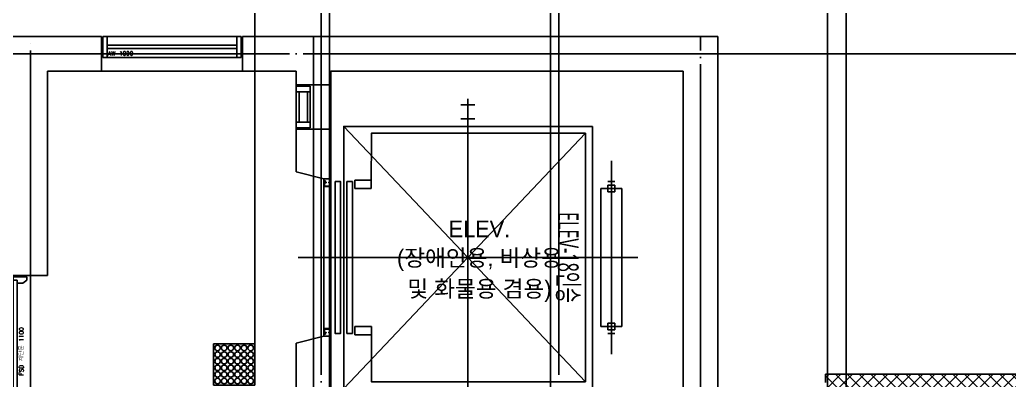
# Model space of a CAD drawing. Header units: millimetres. Extents: x -24416 to 92204, y -190080 to 23760.
# Drawn here: x 69383 to 76544, y -108555 to -105944 of the extents above; entities that cross this region are included whole.
import ezdxf
from ezdxf.enums import TextEntityAlignment as Align
from ezdxf.xclip import XClip

# ---------------------------------------------------------------- set-up
doc = ezdxf.new("R2010")
doc.units = ezdxf.units.MM
doc.header["$LTSCALE"] = 50
doc.header["$XCLIPFRAME"] = 0
doc.linetypes.add('AUDIT_D_220706163347-0', pattern=[0])
doc.linetypes.add('CEN', pattern=[62, 60, -1, 0, -1])
doc.layers.get('defpoints').update_dxf_attribs({"color": 139})
for name, color, linetype, plot in [('AA-CEN', 1, 'CEN', False), ('AA-XXXX-MC', 153, 'AUDIT_D_220706163347-0', False), ('Def-PrintX', 147, 'Continuous', False), ('MC', 135, 'Continuous', False)]:
    doc.layers.add(name, color=color, linetype=linetype, plot=plot)
for name, color, linetype in [('AA-단열-바닥-욕실', 30, 'Continuous'), ('CEN_CON', 1, 'CEN'), ('CONC', 2, 'Continuous'), ('DOOR', 4, 'Continuous'), ('ELE3_CON', 7, 'Continuous'), ('ELEV-ER', 4, 'Continuous'), ('HAT', 9, 'Continuous'), ('ROM', 7, 'AUDIT_D_220706163347-0'), ('WID', 4, 'Continuous'), ('WIN', 4, 'Continuous'), ('실명박스', 7, 'AUDIT_D_220706163347-0'), ('점형블럭', 252, 'Continuous')]:
    doc.layers.add(name, color=color, linetype=linetype)
doc.styles.add('HAUD01', font='Dotum.ttf')
doc.styles.get("Standard").update_dxf_attribs({"font": 'txt', "bigfont": 'whgtxt.shx'})
doc.styles.add('맑은고딕', font='malgun.ttf', dxfattribs={"width": 0.9})

# ---------------------------------------------------------------- blocks, each defined once
blk = doc.blocks.new('U-121A(확장)1', base_point=(300293.2, -148733.3))
at = {"layer": 'CEN_CON'}
for p, q in [((319648.2, -138398.3), (319648.2, -140308.3)), ((320568.2, -138398.3), (320568.2, -142291.2))]:
    blk.add_line(p, q, dxfattribs=at)
at = {"layer": 'MC'}
blk.add_line((320703.2, -143608.3), (320703.2, -138398.3), dxfattribs=at)
blk = doc.blocks.new('FSD 계단문 1100')
at = {"layer": 'DOOR'}
for p, q in [((25, 100), (25, 1150)), ((0, 100), (0, 0)), ((25, 100), (0, 100)), ((0, 0), (0, 100)), ((55, 100), (25, 100)), ((25, 70), (25, 100)), ((1100, 100), (1075, 100)), ((1075, 100), (1075, 70)), ((1100, 0), (1100, 100)), ((0, 0), (25, 0)), ((45, 70), (25, 70)), ((45, 30), (25, 0)), ((45, 30), (45, 70)), ((1075, 70), (1055, 70)), ((1055, 70), (1055, 30)), ((1055, 30), (1075, 0)), ((1075, 0), (1100, 0))]:
    blk.add_line(p, q, dxfattribs=at)
at = {"layer": 'DOOR', "color": 8}
for p, q in [((1075, 100), (55, 100)), ((1055, 70), (45, 70))]:
    blk.add_line(p, q, dxfattribs=at)
at = {"layer": 'DOOR'}
blk.add_lwpolyline([(55, 100), (55, 1150), (25, 1150)], dxfattribs=at)
at = {"layer": 'DOOR', "color": 8}
blk.add_arc((23.3, 98.3), 1051.7, 0.09318, 89.90682, dxfattribs=at)
at = {"layer": 'Def-PrintX'}
blk.add_text('FSD 계단문 1100', height=30, dxfattribs=at).set_placement((560, 43.8), align=Align.MIDDLE)
blk = doc.blocks.new('AW 1000')
at = {"layer": 'defpoints'}
for p, q in [((-10, 150), (-10, 0)), ((1010, 150), (1010, 0))]:
    blk.add_line(p, q, dxfattribs=at)
at = {"layer": 'WIN', "color": 8}
for p, q in [((30, 150), (970, 150)), ((30, 0), (970, 0))]:
    blk.add_line(p, q, dxfattribs=at)
at = {"layer": 'WIN'}
for p, q in [((30, 87), (970, 87)), ((30, 63), (970, 63))]:
    blk.add_line(p, q, dxfattribs=at)
for points in [[(30, 0), (0, 0), (0, 150), (30, 150)], [(1000, 0), (970, 0), (970, 150), (1000, 150)]]:
    blk.add_lwpolyline(points, close=True, dxfattribs=at)
at = {"layer": 'Def-PrintX'}
blk.add_text('AW 1000', height=30, dxfattribs=at).set_placement((128, 28.4), align=Align.MIDDLE)
blk = doc.blocks.new('ELE_17(비진입)')
at = {"layer": 'CONC', "extrusion": (0, 0, -1)}
for p, q in [((-570, -991.6), (-570, -1041.6)), ((570, -991.6), (570, -1041.6))]:
    blk.add_line(p, q, dxfattribs=at)
at = {"layer": 'defpoints'}
blk.add_lwpolyline([(-1350, 1558.4), (1350, 1558.4), (1350, -991.6), (-1350, -991.6)], close=True, dxfattribs=at)
at = {"layer": 'ELEV-ER', "color": 1, "extrusion": (0, 0, -1)}
for p, q in [((0, 1229.9), (0, -1227.1)), ((700, 1038.6), (-700, 1038.5)), ((-1150, 0), (1150, 0))]:
    blk.add_line(p, q, dxfattribs=at)
at = {"layer": 'ELEV-ER', "extrusion": (0, 0, -1)}
for p, q in [((-500, 1113.5), (500, 1113.6)), ((-500, 963.5), (-500, 1113.5)), ((500, 1113.6), (500, 963.6)), ((-550, 1013.5), (-550, 1063.5)), ((-550, 1013.5), (-550, 1063.5)), ((-475, 1063.5), (-525, 1063.5)), ((-525, 1063.5), (-525, 1013.5)), ((-475, 1063.5), (-525, 1063.5)), ((-525, 1063.5), (-525, 1013.5)), ((-525, 1013.5), (-475, 1013.5)), ((-525, 1013.5), (-475, 1013.5)), ((-475, 1013.5), (-475, 1063.5)), ((-475, 1013.5), (-475, 1063.5)), ((475, 1013.6), (475, 1063.6)), ((475, 1063.6), (525, 1063.6)), ((525, 1013.6), (475, 1013.6)), ((525, 1063.6), (525, 1013.6)), ((550, 1013.6), (550, 1063.6)), ((500, 963.6), (-500, 963.5)), ((-950, -898.6), (900, 851.4)), ((950, -898.6), (-900, 851.4)), ((-1105, 50), (-1105, -50)), ((-1005, 50), (-1005, -50)), ((1005, 50), (1005, -50)), ((1105, 50), (1105, -50)), ((-560, -818.7), (-560, -698.7)), ((-500, -698.7), (-500, -818.7)), ((500, -818.6), (500, -698.6)), ((560, -698.6), (560, -818.6)), ((-560.1, -818.6), (-500.1, -818.6)), ((-500, -818.7), (-560, -818.7)), ((560, -818.6), (500, -818.6)), ((-570, -991.6), (-545, -991.6)), ((-515, -991.6), (515, -991.6)), ((545, -991.6), (570, -991.6)), ((-570, -1041.6), (-555, -1041.6)), ((-515, -1041.6), (515, -1041.6)), ((555, -1041.6), (570, -1041.6))]:
    blk.add_line(p, q, dxfattribs=at)
for points in [[(950, 901.4), (950, -898.6), (-950, -898.6), (-950, 901.4)], [(542, -994.6), (518, -994.6), (518, -1038.6), (542, -1038.6), (542, -1026.6), (545, -1026.6), (545, -1041.6), (515, -1041.6), (515, -991.6), (545, -991.6), (545, -1006.6), (542, -1006.6)], [(-542, -994.6), (-518, -994.6), (-518, -1038.6), (-542, -1038.6), (-542, -1026.6), (-545, -1026.6), (-545, -1041.6), (-515, -1041.6), (-515, -991.6), (-545, -991.6), (-545, -1006.6), (-542, -1006.6)]]:
    blk.add_lwpolyline(points, close=True, dxfattribs=at)
blk.add_lwpolyline([(-500, -698.6), (-900, -698.6), (-900, 851.4), (900, 851.4), (900, -698.6), (500, -698.7)], dxfattribs=at)
at = {"layer": 'ELEV-ER'}
for points in [[(-550, -875.7), (550, -875.7), (550, -835.7), (-550, -835.7)], [(-550, -960.7), (550, -960.7), (550, -920.7), (-550, -920.7)], [(-555, -1041.6), (-545, -1041.6), (-545, -1031.6), (-555, -1031.6)], [(555, -1041.6), (545, -1041.6), (545, -1031.6), (555, -1031.6)]]:
    blk.add_lwpolyline(points, close=True, dxfattribs=at)
at = {"layer": 'defpoints', "extrusion": (0, 0, -1), "style": '맑은고딕', "text_generation_flag": 2, "width": 0.6}
blk.add_text('ELEV-18인승', height=150, dxfattribs=at).set_placement((0, 801.3), align=Align.TOP_CENTER)
blk = doc.blocks.new('점형블럭 300x300')
at = {"layer": '점형블럭'}
for p, q in [((-150, 150), (-150, -150)), ((150, 150), (-150, 150)), ((150, 150), (150, -150)), ((150, -150), (-150, -150))]:
    blk.add_line(p, q, dxfattribs=at)
for centre in [(-120, 120), (-120, 72), (-72, 120), (-72, 72), (-24, 120), (-24, 72), (24, 120), (24, 72), (72, 120), (72, 72), (120, 120), (120, 72), (-120, 24), (-72, 24), (-24, 24), (24, 24), (72, 24), (120, 24), (-120, -24), (-120, -72), (-72, -24), (-72, -72), (-24, -24), (-24, -72), (24, -24), (24, -72), (72, -24), (72, -72), (120, -24), (120, -72), (-120, -120), (-72, -120), (-24, -120), (24, -120), (72, -120), (120, -120)]:
    blk.add_circle(centre, 20, dxfattribs=at)
blk = doc.blocks.new('A$C6A5147ED')
at = {"layer": 'WID', "color": 9}
for p, q in [((40, 100), (260, 100)), ((40, 0), (260, 0))]:
    blk.add_line(p, q, dxfattribs=at)
at = {"layer": 'WID'}
for p, q in [((40, 80), (260, 80)), ((40, 20), (260, 20))]:
    blk.add_line(p, q, dxfattribs=at)
at = {"layer": 'WID', "color": 6, "elevation": 0}
for points in [[(0, 0), (40, 0), (40, 100), (0, 100)], [(300, 0), (260, 0), (260, 100), (300, 100)]]:
    blk.add_lwpolyline(points, close=True, dxfattribs=at)
blk = doc.blocks.new('CO-102-28F', base_point=(243441.5, -43595.4))
at = {"layer": 'CEN_CON'}
for p, q in [((249286.5, -41045.4), (249286.5, -37945.4)), ((251336.5, -37945.4), (251336.5, -41145.4)), ((254136.5, -41145.4), (254136.5, -37945.4)), ((254261.5, -38070.4), (243971.5, -38070.4))]:
    blk.add_line(p, q, dxfattribs=at)
at = {"layer": 'CONC', "color": 2}
for p, q in [((249801.5, -37945.4), (245341.5, -37945.4)), ((249801.5, -37945.4), (249801.5, -38195.4)), ((254261.5, -37945.4), (250821.5, -37945.4)), ((250821.5, -37945.4), (250821.5, -38195.4)), ((254261.5, -40485.4), (254261.5, -37945.4)), ((249411.5, -39675.4), (249411.5, -38195.4)), ((249801.5, -38195.4), (249411.5, -38195.4)), ((250821.5, -38195.4), (251211.5, -38195.4)), ((251211.5, -38195.4), (251211.5, -38925.4)), ((251461.5, -38975.4), (251461.5, -38195.4)), ((251461.5, -38195.4), (254011.5, -38195.4)), ((254011.5, -38195.4), (254011.5, -40895.4)), ((249411.5, -39675.4), (249161.5, -39675.4)), ((251211.5, -40165.4), (251211.5, -41145.4)), ((251461.5, -40895.4), (251461.5, -40115.4))]:
    blk.add_line(p, q, dxfattribs=at)
at = {"layer": 'CONC'}
for p, q in [((251411.5, -38975.4), (251211.5, -38925.4)), ((251411.5, -40115.4), (251211.5, -40165.4))]:
    blk.add_line(p, q, dxfattribs=at)
at = {"layer": 'ELE3_CON'}
blk.add_line((249801.5, -38195.4), (250821.5, -38195.4), dxfattribs=at)
at = {"layer": 'WID', "color": 6}
for p, q in [((251211.5, -38295.4), (251461.5, -38295.4)), ((251461.5, -38615.4), (251211.5, -38615.4))]:
    blk.add_line(p, q, dxfattribs=at)
at = {"rotation": 270}
for name, p in [('ELE_17(비진입)', (252453.1, -39545.4)), ('A$C6A5147ED', (251211.5, -38305.4))]:
    blk.add_blockref(name, p, dxfattribs=at)
at = {"layer": 'DOOR', "rotation": 90}
blk.add_blockref('FSD 계단문 1100', (249261.5, -40785.4), dxfattribs=at)
at = {"layer": 'WIN'}
blk.add_blockref('AW 1000', (249811.5, -38095.4), dxfattribs=at)
at = {"layer": '점형블럭', "extrusion": (0, 0, -1), "zscale": -1, "rotation": 90}
blk.add_blockref('점형블럭 300x300', (-250761.5, -40320.4), dxfattribs=at)
blk = doc.blocks.new('A$C415C5DAF')
at = {"layer": 'AA-XXXX-MC'}
for p, q in [((59139.1, -129992.8), (59139.1, -123942.8)), ((60739.1, -129992.8), (60739.1, -123942.8)), ((62879.1, -126682.8), (62879.1, -123942.8))]:
    blk.add_line(p, q, dxfattribs=at)
at = {"layer": 'CEN_CON'}
for p, q in [((58599.1, -129992.8), (58599.1, -123942.8)), ((59079.1, -129992.8), (59079.1, -123942.8)), ((60799.1, -129992.8), (60799.1, -123942.8)), ((62744.1, -126682.8), (62744.1, -123942.8)), ((61949.1, -124567.8), (72034.7, -124567.8))]:
    blk.add_line(p, q, dxfattribs=at)
at = {"layer": 'ROM', "color": 3, "style": 'HAUD01'}
for s, p in [('ELEV.', (60224.5, -125835.7)), ('(장애인용, 비상용', (60224.5, -126055.4)), ('및 화물용 겸용)', (60224.5, -126279.3))]:
    blk.add_text(s, height=120, dxfattribs=at).set_placement(p, align=Align.MIDDLE)
blk = doc.blocks.new('A$C1CAF0AFA')
at = {"layer": 'HAT'}
h = blk.add_hatch(dxfattribs=at)
h.set_pattern_fill('_USER', color=5, scale=60, angle=45, double=1, pattern_type=0)
h.set_pattern_definition([(45, (0, -23465.964), (-42.426407, 42.426407), []), (135, (0, -23465.964), (-42.426407, -42.426407), [])])
h.paths.add_polyline_path([(68714.5, -137821.7), (72504.5, -137821.7), (72504.5, -141456.7), (79064.5, -141456.7), (79064.5, -139966.7), (79374.5, -139966.7), (79374.5, -140256.7), (79574.5, -140256.7), (79574.5, -139966.7), (83194.5, -139966.7), (83194.5, -140416.7), (79514.5, -140416.7), (79514.5, -141906.7), (72054.5, -141906.7), (72054.5, -138271.7), (69164.5, -138271.7), (69164.5, -141906.7), (59204.5, -141906.7), (59204.5, -133136.7), (59824.5, -133136.7), (59824.5, -132271.7), (63364.5, -132271.7), (63364.5, -135431.7), (69164.5, -135431.9), (69164.5, -135881.7), (63424.5, -135881.7), (63424.5, -135559.2), (63224.5, -135559.2), (63224.5, -135881.7), (62914.5, -135881.7), (62914.5, -132721.7), (60274.5, -132721.7), (60274.5, -133606.7), (59654.5, -133606.7), (59654.5, -141456.7), (68714.5, -141456.7)])
h.paths.add_polyline_path([(83194.5, -136406.7), (82744.5, -136406.7), (82744.5, -135306.7), (82924.5, -135306.7), (82924.5, -133311.7), (81704.5, -133311.7), (81704.5, -134726.7), (79574.5, -134726.7), (79574.5, -134436.7), (79374.5, -134436.7), (79374.5, -134726.7), (78304.5, -134726.7), (78304.5, -132721.7), (75664.5, -132721.7), (75664.5, -135881.7), (75354.5, -135881.7), (75354.5, -135559.2), (75154.5, -135559.2), (75154.5, -135881.7), (69414.5, -135881.7), (69414.5, -135431.9), (71964.5, -135431.7), (71964.5, -135281.7), (73364.5, -135281.7), (73364.5, -135431.7), (75214.5, -135431.7), (75214.5, -132271.7), (78754.5, -132271.7), (78754.5, -134276.7), (81254.5, -134276.7), (81254.5, -132861.7), (83374.5, -132861.7), (83374.5, -135756.7), (83194.5, -135756.7)])
at = {"layer": 'AA-CEN', "color": 4}
blk.add_lwpolyline([(78304.5, -132721.7), (75664.5, -132721.7), (75664.5, -135881.7), (75354.5, -135881.7), (75354.5, -135559.2), (75154.5, -135559.2), (75154.5, -135881.7), (69414.5, -135881.7), (69414.5, -135431.9), (71964.5, -135431.7), (71964.5, -135281.7), (73364.5, -135281.7), (73364.5, -135431.7), (75214.5, -135431.7), (75214.5, -132271.7), (78754.5, -132271.7)], dxfattribs=at)

msp = doc.modelspace()

# ---------------------------------------------------------------- block references
ref = msp.add_blockref('CO-102-28F', (63614.5, -111715.7))
XClip(ref).set_block_clipping_path([(234481.4609298514, -50820.4314148594), (264347.023277633, -37445.4314148594)])
ref = msp.add_blockref('U-121A(확장)1', (54954.5, -118640.7))
XClip(ref).set_block_clipping_path([(299993.2395842669, -149033.311332551), (329858.8019320485, -135658.3113325509)])
at = {"layer": 'AA-단열-바닥-욕실'}
msp.add_blockref('A$C1CAF0AFA', (0, 23760), dxfattribs=at)
at = {"layer": '실명박스'}
msp.add_blockref('A$C415C5DAF', (12485.4, 18377.1), dxfattribs=at)

doc.saveas('drawing.dxf')
